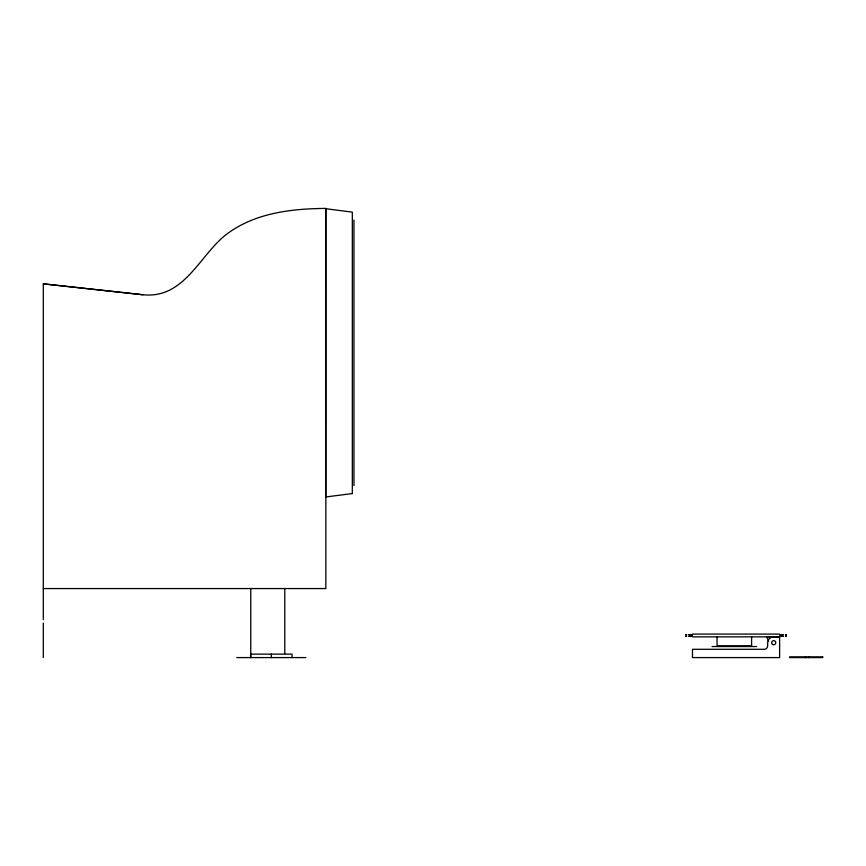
<?xml version="1.0" encoding="UTF-8"?>
<svg xmlns="http://www.w3.org/2000/svg" width="866" height="866" viewBox="0 0 866 866"><rect width="100%" height="100%" fill="white"/><g stroke="black" fill="none" stroke-linecap="round" stroke-linejoin="round"><path stroke-width="1.3" d="M353.956 485.631L353.956 220.094M43.311 588.555L325.854 588.555L325.908 208.414C290.695 208.663 253.002 213.133 224.532 235.844C198.66 257.408 183.397 298.932 143.031 294.743L43.3 283.842L43.3 619.58M692.519 634.085L779.595 634.085M686.651 634.681L685.623 634.681L686.543 634.778M688.762 634.681L692.519 634.778M779.746 634.681L783.221 634.681M785.386 634.681L786.501 634.778L785.57 634.778M689.13 634.778L691.75 634.778M779.985 634.778L782.983 634.778M686.543 636.164L685.623 636.25L686.727 636.25M689.13 636.164L692.129 636.164M779.985 636.164L782.983 636.164M785.57 636.164L786.49 636.25L785.386 636.25M688.762 636.25L692.367 636.25M779.746 636.25L783.351 636.25M692.519 636.846L779.595 636.846M712.014 646.545L756.646 646.545M236.786 657.586L305.893 657.586M43.3 283.842L142.977 294.786M766.811 636.846L768.607 641.197M809.05 656.893L809.05 657.586M808.822 656.893L808.822 657.586M805.586 656.893L805.586 657.586M805.423 656.893L805.423 657.586M778.231 636.846L769.051 636.651A6.073 6.073 0 0 0 767.503 636.846M751.601 636.846L751.601 645.82L717.048 645.82L717.048 636.846M292.069 657.586L292.069 654.133L250.61 654.133L250.61 657.586M284.784 588.555L284.784 653.603M271.339 654.133L271.339 657.586M250.772 588.555L250.772 657.586M43.3 623.033L43.3 657.586M352.332 493.566L325.703 496.976L325.703 208.706L352.332 212.127L352.332 493.566M779.627 637.019L772.429 637.019A6.062 6.062 0 0 0 767.655 642.94L767.655 645.852A3.453 3.453 0 0 1 764.202 649.305L692.486 649.305L692.486 657.586L779.627 657.586L779.627 637.019M822.7 656.893L789.608 656.893L789.608 657.586L822.7 657.586L822.7 656.893M772.688 644.488A2.057 2.057 0 0 0 775.774 642.702A2.057 2.057 0 0 0 772.688 640.916A2.057 2.057 0 0 0 772.688 644.488"/></g></svg>
